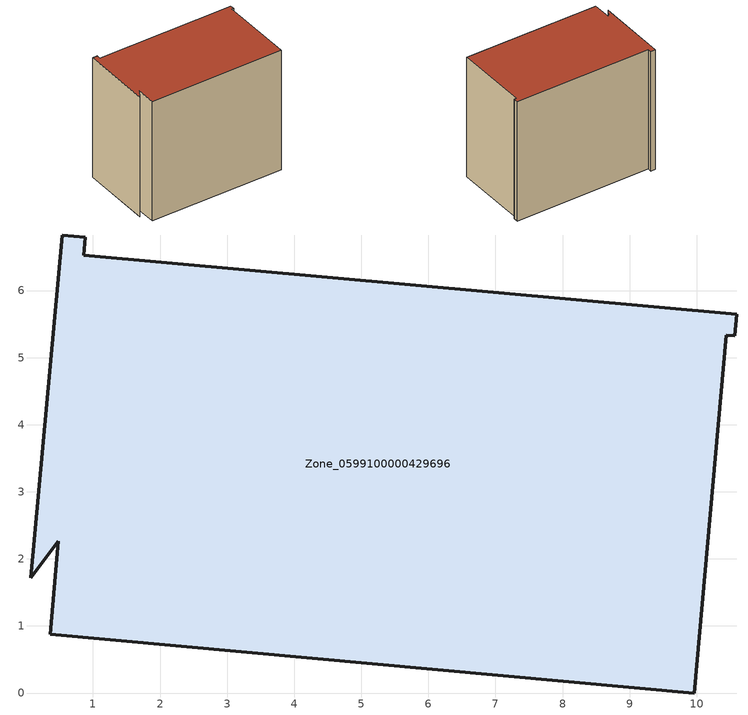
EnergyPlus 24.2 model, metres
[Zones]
Zone_0599100000429696
 floor ground (C_G): 0.86,6.53 10.6,5.65 10.57,5.33 10.44,5.34 9.96,0 0.36,0.88 0.48,2.26 0.07,1.72 0.54,6.83 0.89,6.8 z0
 wall outside (C_F): 10.57,5.33 10.6,5.65 0.86,6.53 0.89,6.8 0.54,6.83 0.07,1.72 0.48,2.26 0.36,0.88 9.96,0 10.44,5.34 10.57,5.33 z0:8.96
 roof outside (C_R): 10.6,5.65 0.86,6.53 0.89,6.8 0.54,6.83 0.07,1.72 0.48,2.26 0.36,0.88 9.96,0 10.44,5.34 10.57,5.33 z8.96
[BUILDING]
Pand.0599100000429696: North Axis=0; Terrain=City; Loads Convergence Tolerance Value=0.04; Temperature Convergence Tolerance Value=0.4; Solar Distribution=FullExterior; Maximum Number of Warmup Days=25; Minimum Number of Warmup Days=1
[Site:Location]
Rotterdam.The.Hague.AP_ZH_NLD Design_Conditions: Latitude=51.96; Longitude=4.45; Time Zone=1; Elevation=-4.5
[SITE:GROUNDTEMPERATURE:BUILDINGSURFACE]
18, 18, 18, 18, 18, 18, 18, 18, 18, 18, 18, 18
[MATERIAL] Thermal Absorptance=0.9; Solar Absorptance=0.7; Visible Absorptance=0.7
Name | Roughness | Thickness | Conductivity | Density | Specific Heat
G.TI.2006-2014 | MediumSmooth | 0.15 | 0.06 | 540 | 1210
F.TI.2006-2014 | Rough | 0.3 | 0.12 | 1920 | 840
R.TI.2006-2014 | MediumRough | 0.2 | 0.08 | 1500 | 1000
[CONSTRUCTION]
C_G: G.TI.2006-2014
C_F: F.TI.2006-2014
C_R: R.TI.2006-2014
[ZONE]
Zone_0599100000429696: Type=1; Multiplier=1; Ceiling Height=Autocalculate; Volume=Autocalculate; Floor Area=autocalculate; Part of Total Floor Area=Yes
[ZONEINFILTRATION:DESIGNFLOWRATE]
Infil_Zone_0599100000429696: Zone or ZoneList or Space or SpaceList=Zone_0599100000429696; Schedule=AlwaysOn; Design Flow Rate Calculation Method=Flow/Area; Flow Rate per Floor Area=0.0015; Constant Term Coefficient=1; Temperature Term Coefficient=0; Velocity Term Coefficient=0; Velocity Squared Term Coefficient=0
[HVACTEMPLATE:ZONE:IDEALLOADSAIRSYSTEM]
Zone_0599100000429696: Maximum Heating Supply Air Temperature=50; Minimum Cooling Supply Air Temperature=13; Maximum Heating Supply Air Humidity Ratio=0.0156; Minimum Cooling Supply Air Humidity Ratio=0.0077; Heating Limit=NoLimit; Cooling Limit=NoLimit; Dehumidification Control Type=ConstantSensibleHeatRatio; Cooling Sensible Heat Ratio=0.7; Dehumidification Setpoint=60; Humidification Control Type=None; Humidification Setpoint=30; Outdoor Air Method=None; Outdoor Air Flow Rate per Person=0.00944; Outdoor Air Flow Rate per Zone Floor Area=0; Outdoor Air Flow Rate per Zone=0; Demand Controlled Ventilation Type=None; Outdoor Air Economizer Type=NoEconomizer; Heat Recovery Type=None; Sensible Heat Recovery Effectiveness=0.7; Latent Heat Recovery Effectiveness=0.65
[ZONECONTROL:THERMOSTAT]
ThermostatControl_Zone_0599100000429696: Zone or ZoneList=Zone_0599100000429696; Control Type Schedule=DualSetpointControlType; Control 1=Thermostat_Zone_0599100000429696; Temperature Difference Between Cutout And Setpoint=0
[THERMOSTATSETPOINT:DUALSETPOINT]
Thermostat_Zone_0599100000429696: Heating Setpoint Temperature Schedule=HeatingSetpoint_Zone_0599100000429696; Cooling Setpoint Temperature Schedule=CoolingSetpoint_Zone_0599100000429696
[SCHEDULE:COMPACT]
HeatingSetpoint_Zone_0599100000429696: Through: 12/31, For: AllDays, Until: 24:00, 21
CoolingSetpoint_Zone_0599100000429696: Through: 12/31, For: AllDays, Until: 24:00, 24
DualSetpointControlType: Through: 12/31, For: AllDays, Until: 24:00, 4
AlwaysOn: Through: 12/31, For: AllDays, Until: 24:00, 1
